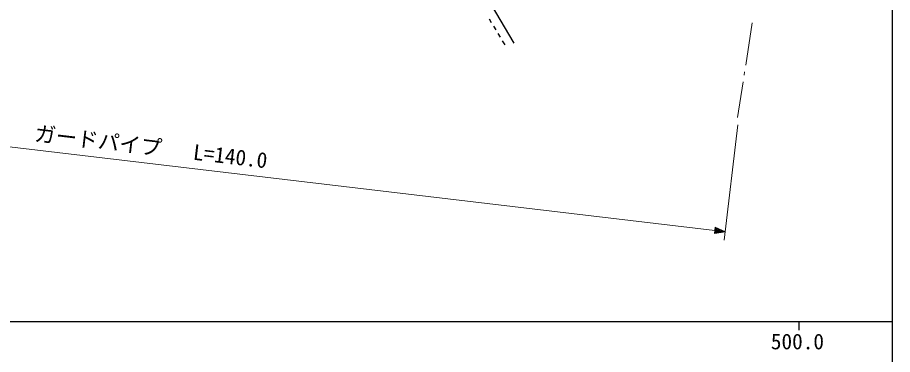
# Model space of a CAD drawing. Units: millimetres, scale not verified. Extents: x 40000 to 680000, y 20000 to 380000.
# Drawn here: x 476334 to 579000, y 201133 to 240656 of the extents above; entities that cross this region are included whole.
import ezdxf
from ezdxf.enums import TextEntityAlignment as Align

# ---------------------------------------------------------------- set-up
doc = ezdxf.new("R2010")
doc.units = ezdxf.units.MM
doc.header["$LTSCALE"] = 1000
for name, color, linetype, lineweight in [('M-BGD', 7, 'Continuous', 25), ('M-BGD-HTXT', 7, 'Continuous', 13), ('M-STR-HTXT', 7, 'Continuous', 13), ('M-TTL-BAND', 7, 'Continuous', 25)]:
    doc.layers.add(name, color=color, linetype=linetype, lineweight=lineweight)
doc.styles.add('ＭＳ ゴシック', font='')
doc.styles.get('ＭＳ ゴシック').set_extended_font_data('MS Gothic')

msp = doc.modelspace()

# ---------------------------------------------------------------- linework, layer by layer
at = {"layer": 'M-BGD'}
for p, q in [((524748, 254395), (534569, 237631)), ((531665, 240499), (531924, 240071)), ((532183, 239643), (532441, 239215)), ((532700, 238787), (532958, 238359)), ((533217, 237931), (533500, 237463))]:
    msp.add_line(p, q, dxfattribs=at)
at = {"layer": 'M-BGD-HTXT'}
for p, q in [((561777, 235084), (562549, 240024)), ((561592, 233898), (561654, 234293)), ((560813, 228910), (561469, 233107))]:
    msp.add_line(p, q, dxfattribs=at)
at = {"layer": 'M-STR-HTXT'}
for p, q in [((425392, 231388), (558145, 215678)), ((560870, 228068), (559268, 214538)), ((558189, 216050), (558100, 215305)), ((558136, 215603), (559129, 215486)), ((559386, 215531), (558145, 215678)), ((558153, 215752), (559146, 215635)), ((558907, 215739), (558162, 215827)), ((558171, 215901), (558668, 215843)), ((558428, 215946), (558180, 215976)), ((559386, 215531), (558189, 216050)), ((559386, 215531), (558100, 215305)), ((558358, 215351), (558109, 215380)), ((558118, 215454), (558615, 215396)), ((558872, 215441), (558127, 215529))]:
    msp.add_line(p, q, dxfattribs=at)
at = {"layer": 'M-TTL-BAND'}
for p, q in [((579000, 20000), (579000, 370000)), ((40000, 205000), (579000, 205000)), ((568000, 205000), (568000, 204000))]:
    msp.add_line(p, q, dxfattribs=at)

# ---------------------------------------------------------------- texts
at = {"layer": 'M-STR-HTXT', "style": 'ＭＳ ゴシック'}
msp.add_text('ガードパイプ   L=140.0', height=1833, rotation=353.251, dxfattribs=at).set_placement((491827, 224030), align=Align.BOTTOM_CENTER)
at = {"layer": 'M-TTL-BAND', "style": 'ＭＳ ゴシック'}
msp.add_text('500.0', height=1833, dxfattribs=at).set_placement((567844, 201191), align=Align.BOTTOM_CENTER)

doc.saveas('drawing.dxf')
